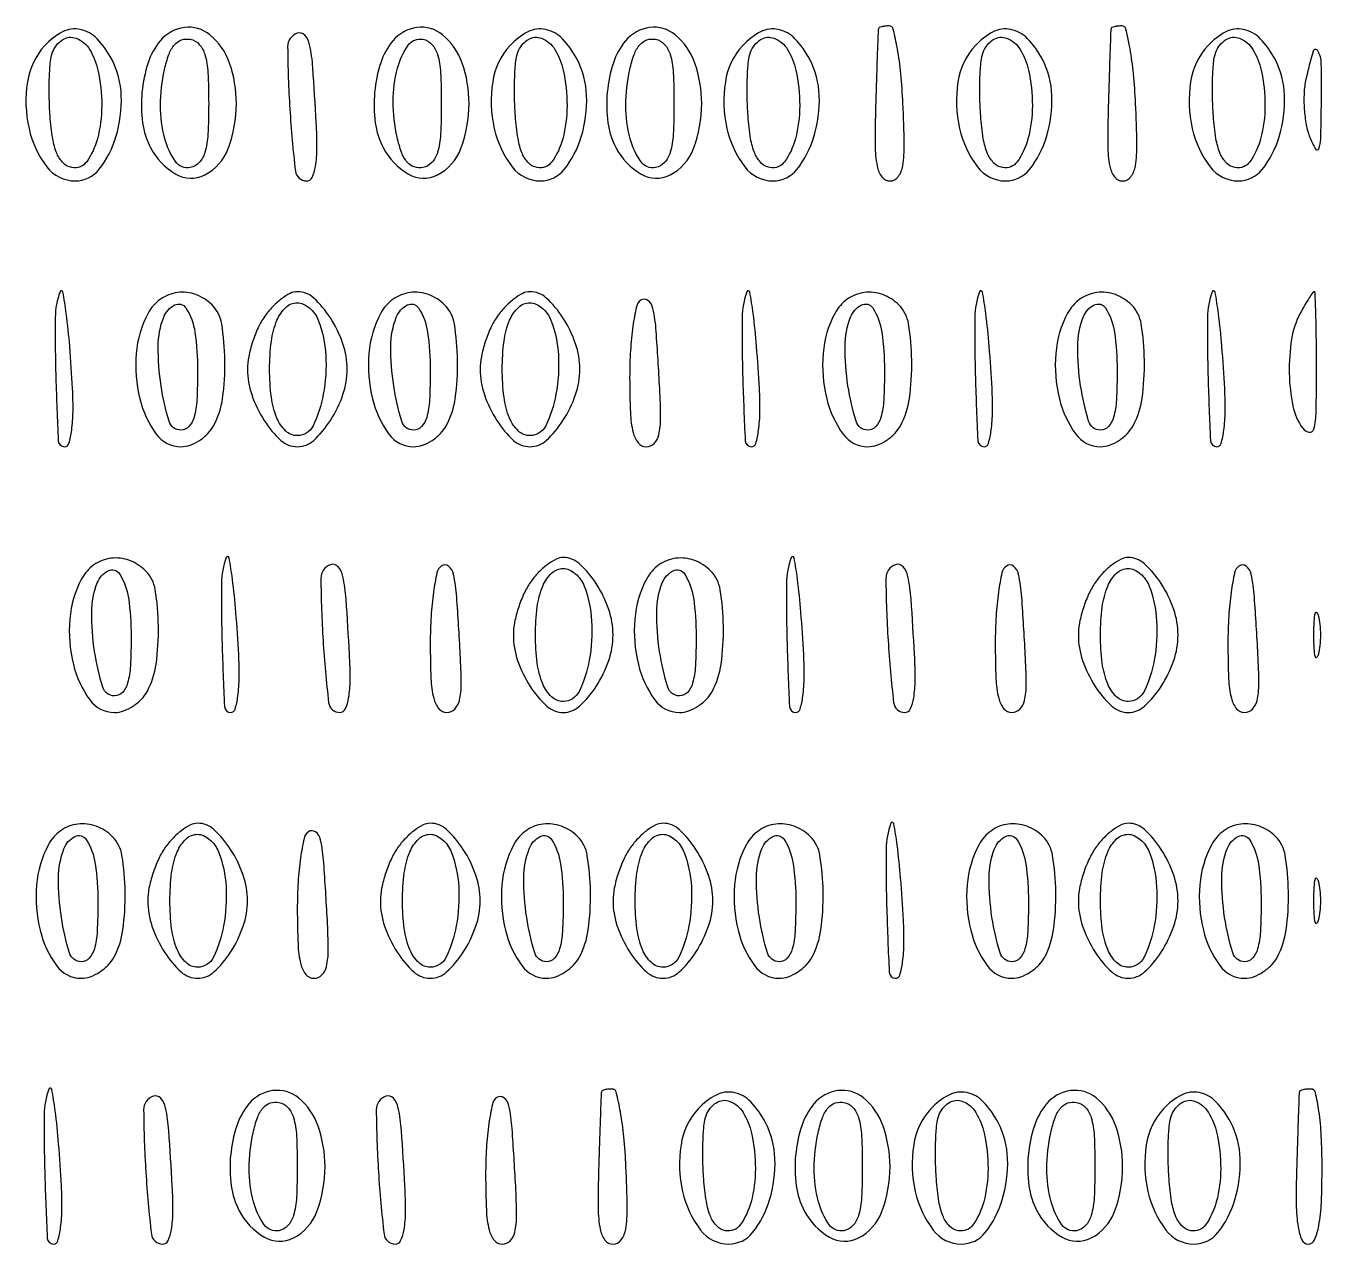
# Model space of a CAD drawing. Extents: x 3 to 461, y 1 to 447.
# Drawn here: x 344 to 461, y 241 to 351 of the extents above; entities that cross this region are included whole.
import ezdxf

# ---------------------------------------------------------------- set-up
doc = ezdxf.new("R2010")
doc.units = 0

msp = doc.modelspace()

# ---------------------------------------------------------------- linework, layer by layer
for points in [[(420.948969, 350.75, 0.041225), (420.925395, 350.552751, 0.000213), (420.854482, 348.590464, 0.000953), (420.778922, 346.355126, 0.000604), (420.698969, 343.749453, 0.008385), (420.654197, 340.223465, 0.046603), (420.837795, 338.340736, 0.113805), (421.271336, 337.361997, 0.235737), (422, 336.9972, 0.240193), (422.728644, 337.367617, 0.11645), (423.143782, 338.357314, 0.045576), (423.287215, 340.286166, 0.007631), (423.167941, 343.997747, 0.012277), (422.97449, 346.682188, 0.020043), (422.663779, 348.943088, 0.014965), (422.294937, 350.703073, 0.34652), (421.917941, 351, 0.025607), (421.562603, 350.98179, 0.037541), (421.254655, 350.926562, 0.042043), (421.026543, 350.846759, 0.241769)], [(441.948969, 350.75, 0.041225), (441.925395, 350.552751, 0.000213), (441.854482, 348.590464, 0.000953), (441.778922, 346.355126, 0.000604), (441.698969, 343.749453, 0.008385), (441.654197, 340.223465, 0.046603), (441.837795, 338.340736, 0.113805), (442.271336, 337.361997, 0.235737), (443, 336.9972, 0.240193), (443.728644, 337.367617, 0.11645), (444.143782, 338.357314, 0.045576), (444.287215, 340.286166, 0.007631), (444.167941, 343.997747, 0.012277), (443.97449, 346.682188, 0.020043), (443.663779, 348.943088, 0.014965), (443.294937, 350.703073, 0.34652), (442.917941, 351, 0.025607), (442.562603, 350.98179, 0.037541), (442.254655, 350.926562, 0.042043), (442.026543, 350.846759, 0.241769)], [(345.688493, 349.208283, 0.146573), (344.136518, 345.949737, 0.094226), (344.281883, 341.735413, 0.106996), (345.895251, 338.268519, 0.234686), (348.448984, 337, 0.229487), (350.59742, 338.040897, 0.094441), (352.130897, 340.98537, 0.08186), (352.613628, 344.722252, 0.112064), (351.750737, 347.991142, 0.070025), (350.423297, 349.846215, 0.154137), (348.912836, 350.679258, 0.170459), (347.30555, 350.453521, 0.089746)], [(350.5, 347, -0.054125), (350.846857, 343.802643, -0.06511), (350.454802, 340.806647, -0.088961), (349.488179, 338.740628, -0.293799), (348.158318, 338.202959, -0.150415), (347.3844, 338.611687, -0.097019), (346.813491, 339.459076, -0.060694), (346.421332, 340.832132, -0.021306), (346.186912, 342.873031, -0.013057), (346.106103, 344.642233, -0.014399), (346.121982, 346.356317, -0.013886), (346.218065, 347.813788, -0.068308), (346.405527, 348.614404, -0.156254), (347.323686, 349.758186, -0.244706), (348.551104, 349.886804, -0.164407), (349.752888, 348.871529, -0.081989)], [(356.128383, 349.654692, 0.094502), (355.029005, 347.662605, 0.056296), (354.480181, 345.001153, 0.055896), (354.537255, 342.255785, 0.087426), (355.249263, 340.008858, 0.141095), (357.527863, 337.619235, 0.256504), (360.150066, 337.549324, 0.186428), (362.262851, 339.926188, 0.089745), (363, 344, 0.083882), (362.383884, 347.646661, 0.137736), (360.606715, 350.197571, 0.207897), (358.303572, 350.856354, 0.188878)], [(360.5, 344, -0.012749), (360.428621, 341.201057, -0.057027), (360.159655, 339.585016, -0.114121), (359.64899, 338.663679, -0.163219), (358.841682, 338.208027, -0.294654), (357.507853, 338.745168, -0.089595), (356.543156, 340.814921, -0.065138), (356.157413, 343.827485, -0.053417), (356.512227, 347.055668, -0.033266), (356.910571, 348.426945, -0.089246), (357.420073, 349.30206, -0.134895), (358.06031, 349.737601, -0.130598), (358.841682, 349.791973, -0.163219), (359.64899, 349.336321, -0.114121), (360.159655, 348.414984, -0.057027), (360.428621, 346.798943, -0.012749)], [(368.5, 350.346807, 0.322756), (367.629225, 349.118613, 0.013709), (367.826833, 343.488755, 0.013518), (368.329002, 337.895218, 0.380316), (369.335327, 336.999378, 0.293132), (369.829433, 337.315913, 0.066457), (370.135998, 338.313894, 0.040687), (370.271923, 339.928477, 0.014401), (370.211239, 342.249378, 0.003469), (369.902462, 347.233127, 0.034877), (369.614867, 349.295715, 0.129863), (369.175309, 350.168494, 0.302673)], [(377.128383, 349.654692, 0.094502), (376.029005, 347.662605, 0.056296), (375.480181, 345.001153, 0.055896), (375.537255, 342.255785, 0.087426), (376.249263, 340.008858, 0.141095), (378.527863, 337.619235, 0.256504), (381.150066, 337.549324, 0.186428), (383.262851, 339.926188, 0.089745), (384, 344, 0.083882), (383.383884, 347.646661, 0.137736), (381.606715, 350.197571, 0.207897), (379.303572, 350.856354, 0.188878)], [(387.688493, 349.208283, 0.146573), (386.136518, 345.949737, 0.094226), (386.281883, 341.735413, 0.106996), (387.895251, 338.268519, 0.234686), (390.448984, 337, 0.229487), (392.59742, 338.040897, 0.094441), (394.130897, 340.98537, 0.08186), (394.613628, 344.722252, 0.112064), (393.750737, 347.991142, 0.070025), (392.423297, 349.846215, 0.154137), (390.912836, 350.679258, 0.170459), (389.30555, 350.453521, 0.089746)], [(392.5, 347, -0.054125), (392.846857, 343.802643, -0.06511), (392.454802, 340.806647, -0.088961), (391.488179, 338.740628, -0.293799), (390.158318, 338.202959, -0.150415), (389.3844, 338.611687, -0.097019), (388.813491, 339.459076, -0.060694), (388.421332, 340.832132, -0.021306), (388.186912, 342.873031, -0.013057), (388.106103, 344.642233, -0.014399), (388.121982, 346.356317, -0.013886), (388.218065, 347.813788, -0.068308), (388.405527, 348.614404, -0.156254), (389.323686, 349.758186, -0.244706), (390.551104, 349.886804, -0.164407), (391.752888, 348.871529, -0.081989)], [(398.128383, 349.654692, 0.094502), (397.029005, 347.662605, 0.056296), (396.480181, 345.001153, 0.055896), (396.537255, 342.255785, 0.087426), (397.249263, 340.008858, 0.141095), (399.527863, 337.619235, 0.256504), (402.150066, 337.549324, 0.186428), (404.262851, 339.926188, 0.089745), (405, 344, 0.083882), (404.383884, 347.646661, 0.137736), (402.606715, 350.197571, 0.207897), (400.303572, 350.856354, 0.188878)], [(402.5, 344, -0.012749), (402.428621, 341.201057, -0.057027), (402.159655, 339.585016, -0.114121), (401.64899, 338.663679, -0.163219), (400.841682, 338.208027, -0.294654), (399.507853, 338.745168, -0.089595), (398.543156, 340.814921, -0.065138), (398.157413, 343.827485, -0.053417), (398.512227, 347.055668, -0.033266), (398.910571, 348.426945, -0.089246), (399.420073, 349.30206, -0.134895), (400.06031, 349.737601, -0.130598), (400.841682, 349.791973, -0.163219), (401.64899, 349.336321, -0.114121), (402.159655, 348.414984, -0.057027), (402.428621, 346.798943, -0.012749)], [(408.688493, 349.208283, 0.146573), (407.136518, 345.949737, 0.094226), (407.281883, 341.735413, 0.106996), (408.895251, 338.268519, 0.234686), (411.448984, 337, 0.229487), (413.59742, 338.040897, 0.094441), (415.130897, 340.98537, 0.08186), (415.613628, 344.722252, 0.112064), (414.750737, 347.991142, 0.070025), (413.423297, 349.846215, 0.154137), (411.912836, 350.679258, 0.170459), (410.30555, 350.453521, 0.089746)], [(413.5, 347, -0.054125), (413.846857, 343.802643, -0.06511), (413.454802, 340.806647, -0.088961), (412.488179, 338.740628, -0.293799), (411.158318, 338.202959, -0.150415), (410.3844, 338.611687, -0.097019), (409.813491, 339.459076, -0.060694), (409.421332, 340.832132, -0.021306), (409.186912, 342.873031, -0.013057), (409.106103, 344.642233, -0.014399), (409.121982, 346.356317, -0.013886), (409.218065, 347.813788, -0.068308), (409.405527, 348.614404, -0.156254), (410.323686, 349.758186, -0.244706), (411.551104, 349.886804, -0.164407), (412.752888, 348.871529, -0.081989)], [(429.688493, 349.208283, 0.146573), (428.136518, 345.949737, 0.094226), (428.281883, 341.735413, 0.106996), (429.895251, 338.268519, 0.234686), (432.448984, 337, 0.229487), (434.59742, 338.040897, 0.094441), (436.130897, 340.98537, 0.08186), (436.613628, 344.722252, 0.112064), (435.750737, 347.991142, 0.070025), (434.423297, 349.846215, 0.154137), (432.912836, 350.679258, 0.170459), (431.30555, 350.453521, 0.089746)], [(434.5, 347, -0.054125), (434.846857, 343.802643, -0.06511), (434.454802, 340.806647, -0.088961), (433.488179, 338.740628, -0.293799), (432.158318, 338.202959, -0.150415), (431.3844, 338.611687, -0.097019), (430.813491, 339.459076, -0.060694), (430.421332, 340.832132, -0.021306), (430.186912, 342.873031, -0.013057), (430.106103, 344.642233, -0.014399), (430.121982, 346.356317, -0.013886), (430.218065, 347.813788, -0.068308), (430.405527, 348.614404, -0.156254), (431.323686, 349.758186, -0.244706), (432.551104, 349.886804, -0.164407), (433.752888, 348.871529, -0.081989)], [(450.688493, 349.208283, 0.146573), (449.136518, 345.949737, 0.094226), (449.281883, 341.735413, 0.106996), (450.895251, 338.268519, 0.234686), (453.448984, 337, 0.229487), (455.59742, 338.040897, 0.094441), (457.130897, 340.98537, 0.08186), (457.613628, 344.722252, 0.112064), (456.750737, 347.991142, 0.070025), (455.423297, 349.846215, 0.154137), (453.912836, 350.679258, 0.170459), (452.30555, 350.453521, 0.089746)], [(455.5, 347, -0.054125), (455.846857, 343.802643, -0.06511), (455.454802, 340.806647, -0.088961), (454.488179, 338.740628, -0.293799), (453.158318, 338.202959, -0.150415), (452.3844, 338.611687, -0.097019), (451.813491, 339.459076, -0.060694), (451.421332, 340.832132, -0.021306), (451.186912, 342.873031, -0.013057), (451.106103, 344.642233, -0.014399), (451.121982, 346.356317, -0.013886), (451.218065, 347.813788, -0.068308), (451.405527, 348.614404, -0.156254), (452.323686, 349.758186, -0.244706), (453.551104, 349.886804, -0.164407), (454.752888, 348.871529, -0.081989)], [(381.5, 344, -0.012749), (381.428621, 341.201057, -0.057027), (381.159655, 339.585016, -0.114121), (380.64899, 338.663679, -0.163219), (379.841682, 338.208027, -0.130598), (379.06031, 338.262399, -0.134895), (378.420073, 338.69794, -0.089246), (377.910571, 339.573055, -0.033266), (377.512227, 340.944332, -0.053417), (377.157413, 344.172515, -0.065138), (377.543156, 347.185079, -0.089595), (378.507853, 349.254832, -0.294654), (379.841682, 349.791973, -0.163219), (380.64899, 349.336321, -0.114121), (381.159655, 348.414984, -0.057027), (381.428621, 346.798943, -0.012749)], [(459.541605, 346.189428, 0.04254), (459.376123, 344.935141, 0.028526), (459.391882, 343.48788, 0.028757), (459.569739, 342.077288, 0.04932), (459.898764, 340.939428, 0.036752), (460.415916, 339.878382, 0.634242), (460.706916, 339.903654, 0.08158), (460.876967, 340.783428, 0.004015), (460.936614, 343.75, 0.006598), (460.932279, 347.609285, 0.126963), (460.618545, 348.756735, 0.66095), (460.187164, 348.706144, 0.017447)], [(347.085151, 327, 0.087437), (346.651789, 324.669279, 0.009757), (346.706602, 319.246725, 0.004642), (346.928602, 313.543378, 0.400147), (347.5, 312.998831, 0.336411), (347.886905, 313.292325, 0.034554), (348.13417, 314.489231, 0.030884), (348.256808, 316.168701, 0.016523), (348.211239, 318.249378, 0.005952), (347.955966, 322.062615, 0.012309), (347.647873, 325.032599, 0.015502), (347.335815, 326.978859, 0.757581)], [(355.035184, 325.065741, 0.102467), (353.961603, 321.430656, 0.081153), (354.285668, 317.336995, 0.096792), (355.767299, 314.139596, 0.240451), (358, 313, 0.087112), (358.814841, 313.14305, 0.057687), (359.666888, 313.568188, 0.056109), (360.425485, 314.194495, 0.069395), (360.964816, 314.934259, 0.089), (361.755213, 317.369292, 0.037893), (361.963495, 320.803088, 0.036114), (361.675941, 324.08613, 0.157748), (360.8, 325.8, 0.10819), (359.338635, 326.736392, 0.120833), (357.679399, 326.926055, 0.123406), (356.146845, 326.32765, 0.115908)], [(365.556704, 324.777494, 0.044665), (364.960362, 323.740155, 0.029378), (364.457282, 322.457321, 0.029541), (364.112573, 321.139961, 0.049256), (364, 320, 0.08296), (364.384051, 317.701247, 0.060137), (365.517914, 315.361199, 0.064438), (367.022747, 313.574726, 0.187674), (368.5, 313, 0.187674), (369.977253, 313.574726, 0.064438), (371.482086, 315.361199, 0.060137), (372.615949, 317.701247, 0.08296), (373, 320, 0.08296), (372.615949, 322.298753, 0.060137), (371.482086, 324.638801, 0.064438), (369.977253, 326.425274, 0.187674), (368.5, 327, 0.118749), (367.858798, 326.845537, 0.043522), (367.063438, 326.347139, 0.040112), (366.254788, 325.627905, 0.038184)], [(376.035184, 325.065741, 0.102467), (374.961603, 321.430656, 0.081153), (375.285668, 317.336995, 0.096792), (376.767299, 314.139596, 0.240451), (379, 313, 0.087112), (379.814841, 313.14305, 0.057687), (380.666888, 313.568188, 0.056109), (381.425485, 314.194495, 0.069395), (381.964816, 314.934259, 0.089), (382.755213, 317.369292, 0.037893), (382.963495, 320.803088, 0.036114), (382.675941, 324.08613, 0.157748), (381.8, 325.8, 0.10819), (380.338635, 326.736392, 0.120833), (378.679399, 326.926055, 0.123406), (377.146845, 326.32765, 0.115908)], [(386.556704, 324.777494, 0.044665), (385.960362, 323.740155, 0.029378), (385.457282, 322.457321, 0.029541), (385.112573, 321.139961, 0.049256), (385, 320, 0.08296), (385.384051, 317.701247, 0.060137), (386.517914, 315.361199, 0.064438), (388.022747, 313.574726, 0.187674), (389.5, 313, 0.187674), (390.977253, 313.574726, 0.064438), (392.482086, 315.361199, 0.060137), (393.615949, 317.701247, 0.08296), (394, 320, 0.08296), (393.615949, 322.298753, 0.060137), (392.482086, 324.638801, 0.064438), (390.977253, 326.425274, 0.187674), (389.5, 327, 0.118749), (388.858798, 326.845537, 0.043522), (388.063438, 326.347139, 0.040112), (387.254788, 325.627905, 0.038184)], [(409.085151, 327, 0.087437), (408.651789, 324.669279, 0.009757), (408.706602, 319.246725, 0.004642), (408.928602, 313.543378, 0.400147), (409.5, 312.998831, 0.336411), (409.886905, 313.292325, 0.034554), (410.13417, 314.489231, 0.030884), (410.256808, 316.168701, 0.016523), (410.211239, 318.249378, 0.005952), (409.955966, 322.062615, 0.012309), (409.647873, 325.032599, 0.015502), (409.335815, 326.978859, 0.757581)], [(417.035184, 325.065741, 0.102467), (415.961603, 321.430656, 0.081153), (416.285668, 317.336995, 0.096792), (417.767299, 314.139596, 0.240451), (420, 313, 0.087112), (420.814841, 313.14305, 0.057687), (421.666888, 313.568188, 0.056109), (422.425485, 314.194495, 0.069395), (422.964816, 314.934259, 0.089), (423.755213, 317.369292, 0.037893), (423.963495, 320.803088, 0.036114), (423.675941, 324.08613, 0.157748), (422.8, 325.8, 0.10819), (421.338635, 326.736392, 0.120833), (419.679399, 326.926055, 0.123406), (418.146845, 326.32765, 0.115908)], [(430.085151, 327, 0.087437), (429.651789, 324.669279, 0.009757), (429.706602, 319.246725, 0.004642), (429.928602, 313.543378, 0.400147), (430.5, 312.998831, 0.336411), (430.886905, 313.292325, 0.034554), (431.13417, 314.489231, 0.030884), (431.256808, 316.168701, 0.016523), (431.211239, 318.249378, 0.005952), (430.955966, 322.062615, 0.012309), (430.647873, 325.032599, 0.015502), (430.335815, 326.978859, 0.757581)], [(438.035184, 325.065741, 0.102467), (436.961603, 321.430656, 0.081153), (437.285668, 317.336995, 0.096792), (438.767299, 314.139596, 0.240451), (441, 313, 0.087112), (441.814841, 313.14305, 0.057687), (442.666888, 313.568188, 0.056109), (443.425485, 314.194495, 0.069395), (443.964816, 314.934259, 0.089), (444.755213, 317.369292, 0.037893), (444.963495, 320.803088, 0.036114), (444.675941, 324.08613, 0.157748), (443.8, 325.8, 0.10819), (442.338635, 326.736392, 0.120833), (440.679399, 326.926055, 0.123406), (439.146845, 326.32765, 0.115908)], [(451.085151, 327, 0.087437), (450.651789, 324.669279, 0.009757), (450.706602, 319.246725, 0.004642), (450.928602, 313.543378, 0.400147), (451.5, 312.998831, 0.336411), (451.886905, 313.292325, 0.034554), (452.13417, 314.489231, 0.030884), (452.256808, 316.168701, 0.016523), (452.211239, 318.249378, 0.005952), (451.955966, 322.062615, 0.012309), (451.647873, 325.032599, 0.015502), (451.335815, 326.978859, 0.757581)], [(459.035184, 325.065741, 0.084075), (458.249894, 322.724633, 0.044166), (458.041895, 319.652829, 0.044309), (458.368319, 316.676211, 0.108823), (459.25, 314.672782, 0.198573), (459.844184, 314.310625, 0.392151), (460.266367, 314.594592, 0.052887), (460.461817, 316.142932, 0.004973), (460.5, 319.981653, 0.002868), (460.484562, 322.672821, 0.004781), (460.436898, 324.938361, 0.000919), (460.372748, 326.915386, 0.40421), (460.285184, 327, 0.24734), (460.165706, 326.937046, 0.006793), (459.829385, 326.431812, 0.012511), (459.447471, 325.807085, 0.008073)], [(359.5, 319.916667, -0.012409), (359.432981, 317.216686, -0.055186), (359.180769, 315.652778, -0.119089), (358.714204, 314.813188, -0.209622), (358, 314.5, -0.330718), (356.93144, 315.293583, -0.035307), (356.205859, 318.498684, -0.039267), (355.943035, 322.065474, -0.090614), (356.437438, 324.697562, -0.183417), (357.423445, 325.801104, -0.387822), (358.444309, 325.528284, -0.10731), (359.255965, 323.344995, -0.035546)], [(370.393011, 324.418213, -0.077848), (371.067957, 321.267426, -0.058914), (370.848321, 317.732228, -0.066921), (369.930747, 314.900765, -0.288574), (368.5, 314, -0.193661), (367.457969, 314.419329, -0.103071), (366.660311, 315.584745, -0.067458), (366.15885, 317.469182, -0.031352), (366, 320, -0.031352), (366.15885, 322.530818, -0.067458), (366.660311, 324.415255, -0.103071), (367.457969, 325.580671, -0.193661), (368.5, 326, -0.108103), (369.036953, 325.882535, -0.066431), (369.586556, 325.53535, -0.061865), (370.064978, 325.022986, -0.065386)], [(380.5, 319.916667, -0.012409), (380.432981, 317.216686, -0.055186), (380.180769, 315.652778, -0.119089), (379.714204, 314.813188, -0.209622), (379, 314.5, -0.330718), (377.93144, 315.293583, -0.035307), (377.205859, 318.498684, -0.039267), (376.943035, 322.065474, -0.090614), (377.437438, 324.697562, -0.183417), (378.423445, 325.801104, -0.387822), (379.444309, 325.528284, -0.10731), (380.255965, 323.344995, -0.035546)], [(391.393011, 324.418213, -0.077848), (392.067957, 321.267426, -0.058914), (391.848321, 317.732228, -0.066921), (390.930747, 314.900765, -0.288574), (389.5, 314, -0.193661), (388.457969, 314.419329, -0.103071), (387.660311, 315.584745, -0.067458), (387.15885, 317.469182, -0.031352), (387, 320, -0.031352), (387.15885, 322.530818, -0.067458), (387.660311, 324.415255, -0.103071), (388.457969, 325.580671, -0.193661), (389.5, 326, -0.108103), (390.036953, 325.882535, -0.066431), (390.586556, 325.53535, -0.061865), (391.064978, 325.022986, -0.065386)], [(399.5, 326.224355, 0.184699), (399.107947, 325.624161, 0.017745), (398.79375, 323.876306, 0.020716), (398.572865, 321.69568, 0.014882), (398.5, 319.248177, 0.009975), (398.56348, 316.066693, 0.048945), (398.809934, 314.288372, 0.111046), (399.273479, 313.344973, 0.227219), (400, 312.997555, 0.202174), (400.708203, 313.296787, 0.137198), (401.133048, 314.07564, 0.058818), (401.296213, 315.56433, 0.011652), (401.211239, 318.249378, 0.003302), (400.892537, 323.421329, 0.035821), (400.601458, 325.49047, 0.175802), (400.149353, 326.212521, 0.334226)], [(421.5, 319.916667, -0.012409), (421.432981, 317.216686, -0.055186), (421.180769, 315.652778, -0.119089), (420.714204, 314.813188, -0.209622), (420, 314.5, -0.330718), (418.93144, 315.293583, -0.035307), (418.205859, 318.498684, -0.039267), (417.943035, 322.065474, -0.090614), (418.437438, 324.697562, -0.183417), (419.423445, 325.801104, -0.387822), (420.444309, 325.528284, -0.10731), (421.255965, 323.344995, -0.035546)], [(442.5, 319.916667, -0.012409), (442.432981, 317.216686, -0.055186), (442.180769, 315.652778, -0.119089), (441.714204, 314.813188, -0.209622), (441, 314.5, -0.330718), (439.93144, 315.293583, -0.035307), (439.205859, 318.498684, -0.039267), (438.943035, 322.065474, -0.090614), (439.437438, 324.697562, -0.183417), (440.423445, 325.801104, -0.387822), (441.444309, 325.528284, -0.10731), (442.255965, 323.344995, -0.035546)], [(362.085151, 303, 0.087437), (361.651789, 300.669279, 0.009757), (361.706602, 295.246725, 0.004642), (361.928602, 289.543378, 0.400147), (362.5, 288.998831, 0.336411), (362.886905, 289.292325, 0.034554), (363.13417, 290.489231, 0.030884), (363.256808, 292.168701, 0.016523), (363.211239, 294.249378, 0.005952), (362.955966, 298.062615, 0.012309), (362.647873, 301.032599, 0.015502), (362.335815, 302.978859, 0.757581)], [(413.085151, 303, 0.087437), (412.651789, 300.669279, 0.009757), (412.706602, 295.246725, 0.004642), (412.928602, 289.543378, 0.400147), (413.5, 288.998831, 0.336411), (413.886905, 289.292325, 0.034554), (414.13417, 290.489231, 0.030884), (414.256808, 292.168701, 0.016523), (414.211239, 294.249378, 0.005952), (413.955966, 298.062615, 0.012309), (413.647873, 301.032599, 0.015502), (413.335815, 302.978859, 0.757581)], [(349.035184, 301.065741, 0.102467), (347.961603, 297.430656, 0.081153), (348.285668, 293.336995, 0.096792), (349.767299, 290.139596, 0.240451), (352, 289, 0.087112), (352.814841, 289.14305, 0.057687), (353.666888, 289.568188, 0.056109), (354.425485, 290.194495, 0.069395), (354.964816, 290.934259, 0.089), (355.755213, 293.369292, 0.037893), (355.963495, 296.803088, 0.036114), (355.675941, 300.08613, 0.157748), (354.8, 301.8, 0.10819), (353.338635, 302.736392, 0.120833), (351.679399, 302.926055, 0.123406), (350.146845, 302.32765, 0.115908)], [(353.5, 295.916667, -0.012409), (353.432981, 293.216686, -0.055186), (353.180769, 291.652778, -0.119089), (352.714204, 290.813188, -0.209622), (352, 290.5, -0.330718), (350.93144, 291.293583, -0.035307), (350.205859, 294.498684, -0.039267), (349.943035, 298.065474, -0.090614), (350.437438, 300.697562, -0.183417), (351.423445, 301.801104, -0.387822), (352.444309, 301.528284, -0.10731), (353.255965, 299.344995, -0.035546)], [(371.5, 302.346807, 0.322756), (370.629225, 301.118613, 0.013709), (370.826833, 295.488755, 0.013518), (371.329002, 289.895218, 0.380316), (372.335327, 288.999378, 0.293132), (372.829433, 289.315913, 0.066457), (373.135998, 290.313894, 0.040687), (373.271923, 291.928477, 0.014401), (373.211239, 294.249378, 0.003469), (372.902462, 299.233127, 0.034877), (372.614867, 301.295715, 0.129863), (372.175309, 302.168494, 0.302673)], [(381.5, 302.224355, 0.184699), (381.107947, 301.624161, 0.017745), (380.79375, 299.876306, 0.020716), (380.572865, 297.69568, 0.014882), (380.5, 295.248177, 0.009975), (380.56348, 292.066693, 0.048945), (380.809934, 290.288372, 0.111046), (381.273479, 289.344973, 0.227219), (382, 288.997555, 0.202174), (382.708203, 289.296787, 0.137198), (383.133048, 290.07564, 0.058818), (383.296213, 291.56433, 0.011652), (383.211239, 294.249378, 0.003302), (382.892537, 299.421329, 0.035821), (382.601458, 301.49047, 0.175802), (382.149353, 302.212521, 0.334226)], [(389.556704, 300.777494, 0.044665), (388.960362, 299.740155, 0.029378), (388.457282, 298.457321, 0.029541), (388.112573, 297.139961, 0.049256), (388, 296, 0.08296), (388.384051, 293.701247, 0.060137), (389.517914, 291.361199, 0.064438), (391.022747, 289.574726, 0.187674), (392.5, 289, 0.187674), (393.977253, 289.574726, 0.064438), (395.482086, 291.361199, 0.060137), (396.615949, 293.701247, 0.08296), (397, 296, 0.08296), (396.615949, 298.298753, 0.060137), (395.482086, 300.638801, 0.064438), (393.977253, 302.425274, 0.187674), (392.5, 303, 0.118749), (391.858798, 302.845537, 0.043522), (391.063438, 302.347139, 0.040112), (390.254788, 301.627905, 0.038184)], [(394.393011, 300.418213, -0.077848), (395.067957, 297.267426, -0.058914), (394.848321, 293.732228, -0.066921), (393.930747, 290.900765, -0.288574), (392.5, 290, -0.193661), (391.457969, 290.419329, -0.103071), (390.660311, 291.584745, -0.067458), (390.15885, 293.469182, -0.031352), (390, 296, -0.031352), (390.15885, 298.530818, -0.067458), (390.660311, 300.415255, -0.103071), (391.457969, 301.580671, -0.193661), (392.5, 302, -0.108103), (393.036953, 301.882535, -0.066431), (393.586556, 301.53535, -0.061865), (394.064978, 301.022986, -0.065386)], [(400.035184, 301.065741, 0.102467), (398.961603, 297.430656, 0.081153), (399.285668, 293.336995, 0.096792), (400.767299, 290.139596, 0.240451), (403, 289, 0.087112), (403.814841, 289.14305, 0.057687), (404.666888, 289.568188, 0.056109), (405.425485, 290.194495, 0.069395), (405.964816, 290.934259, 0.089), (406.755213, 293.369292, 0.037893), (406.963495, 296.803088, 0.036114), (406.675941, 300.08613, 0.157748), (405.8, 301.8, 0.10819), (404.338635, 302.736392, 0.120833), (402.679399, 302.926055, 0.123406), (401.146845, 302.32765, 0.115908)], [(404.5, 295.916667, -0.012409), (404.432981, 293.216686, -0.055186), (404.180769, 291.652778, -0.119089), (403.714204, 290.813188, -0.209622), (403, 290.5, -0.330718), (401.93144, 291.293583, -0.035307), (401.205859, 294.498684, -0.039267), (400.943035, 298.065474, -0.090614), (401.437438, 300.697562, -0.183417), (402.423445, 301.801104, -0.387822), (403.444309, 301.528284, -0.10731), (404.255965, 299.344995, -0.035546)], [(422.5, 302.346807, 0.322756), (421.629225, 301.118613, 0.013709), (421.826833, 295.488755, 0.013518), (422.329002, 289.895218, 0.380316), (423.335327, 288.999378, 0.293132), (423.829433, 289.315913, 0.066457), (424.135998, 290.313894, 0.040687), (424.271923, 291.928477, 0.014401), (424.211239, 294.249378, 0.003469), (423.902462, 299.233127, 0.034877), (423.614867, 301.295715, 0.129863), (423.175309, 302.168494, 0.302673)], [(432.5, 302.224355, 0.184699), (432.107947, 301.624161, 0.017745), (431.79375, 299.876306, 0.020716), (431.572865, 297.69568, 0.014882), (431.5, 295.248177, 0.009975), (431.56348, 292.066693, 0.048945), (431.809934, 290.288372, 0.111046), (432.273479, 289.344973, 0.227219), (433, 288.997555, 0.202174), (433.708203, 289.296787, 0.137198), (434.133048, 290.07564, 0.058818), (434.296213, 291.56433, 0.011652), (434.211239, 294.249378, 0.003302), (433.892537, 299.421329, 0.035821), (433.601458, 301.49047, 0.175802), (433.149353, 302.212521, 0.334226)], [(440.556704, 300.777494, 0.044665), (439.960362, 299.740155, 0.029378), (439.457282, 298.457321, 0.029541), (439.112573, 297.139961, 0.049256), (439, 296, 0.08296), (439.384051, 293.701247, 0.060137), (440.517914, 291.361199, 0.064438), (442.022747, 289.574726, 0.187674), (443.5, 289, 0.187674), (444.977253, 289.574726, 0.064438), (446.482086, 291.361199, 0.060137), (447.615949, 293.701247, 0.08296), (448, 296, 0.08296), (447.615949, 298.298753, 0.060137), (446.482086, 300.638801, 0.064438), (444.977253, 302.425274, 0.187674), (443.5, 303, 0.118749), (442.858798, 302.845537, 0.043522), (442.063438, 302.347139, 0.040112), (441.254788, 301.627905, 0.038184)], [(445.393011, 300.418213, -0.077848), (446.067957, 297.267426, -0.058914), (445.848321, 293.732228, -0.066921), (444.930747, 290.900765, -0.288574), (443.5, 290, -0.193661), (442.457969, 290.419329, -0.103071), (441.660311, 291.584745, -0.067458), (441.15885, 293.469182, -0.031352), (441, 296, -0.031352), (441.15885, 298.530818, -0.067458), (441.660311, 300.415255, -0.103071), (442.457969, 301.580671, -0.193661), (443.5, 302, -0.108103), (444.036953, 301.882535, -0.066431), (444.586556, 301.53535, -0.061865), (445.064978, 301.022986, -0.065386)], [(453.5, 302.224355, 0.184699), (453.107947, 301.624161, 0.017745), (452.79375, 299.876306, 0.020716), (452.572865, 297.69568, 0.014882), (452.5, 295.248177, 0.009975), (452.56348, 292.066693, 0.048945), (452.809934, 290.288372, 0.111046), (453.273479, 289.344973, 0.227219), (454, 288.997555, 0.202174), (454.708203, 289.296787, 0.137198), (455.133048, 290.07564, 0.058818), (455.296213, 291.56433, 0.011652), (455.211239, 294.249378, 0.003302), (454.892537, 299.421329, 0.035821), (454.601458, 301.49047, 0.175802), (454.149353, 302.212521, 0.334226)], [(460.232003, 296, 0.011065), (460.259713, 294.748017, 0.052887), (460.366341, 294.042188, 0.542911), (460.521012, 293.99086, 0.161593), (460.689326, 294.25, 0.039571), (460.831531, 295.047266, 0.024357), (460.877971, 296, 0.024357), (460.831531, 296.952734, 0.039571), (460.689326, 297.75, 0.161593), (460.521012, 298.00914, 0.542911), (460.366341, 297.957812, 0.052887), (460.259713, 297.251983, 0.011065)], [(346.035184, 277.065741, 0.102467), (344.961603, 273.430656, 0.081153), (345.285668, 269.336995, 0.096792), (346.767299, 266.139596, 0.240451), (349, 265, 0.087112), (349.814841, 265.14305, 0.057687), (350.666888, 265.568188, 0.056109), (351.425485, 266.194495, 0.069395), (351.964816, 266.934259, 0.089), (352.755213, 269.369292, 0.037893), (352.963495, 272.803088, 0.036114), (352.675941, 276.08613, 0.157748), (351.8, 277.8, 0.10819), (350.338635, 278.736392, 0.120833), (348.679399, 278.926055, 0.123406), (347.146845, 278.32765, 0.115908)], [(356.556704, 276.777494, 0.044665), (355.960362, 275.740155, 0.029378), (355.457282, 274.457321, 0.029541), (355.112573, 273.139961, 0.049256), (355, 272, 0.08296), (355.384051, 269.701247, 0.060137), (356.517914, 267.361199, 0.064438), (358.022747, 265.574726, 0.187674), (359.5, 265, 0.187674), (360.977253, 265.574726, 0.064438), (362.482086, 267.361199, 0.060137), (363.615949, 269.701247, 0.08296), (364, 272, 0.08296), (363.615949, 274.298753, 0.060137), (362.482086, 276.638801, 0.064438), (360.977253, 278.425274, 0.187674), (359.5, 279, 0.118749), (358.858798, 278.845537, 0.043522), (358.063438, 278.347139, 0.040112), (357.254788, 277.627905, 0.038184)], [(377.556704, 276.777494, 0.044665), (376.960362, 275.740155, 0.029378), (376.457282, 274.457321, 0.029541), (376.112573, 273.139961, 0.049256), (376, 272, 0.08296), (376.384051, 269.701247, 0.060137), (377.517914, 267.361199, 0.064438), (379.022747, 265.574726, 0.187674), (380.5, 265, 0.187674), (381.977253, 265.574726, 0.064438), (383.482086, 267.361199, 0.060137), (384.615949, 269.701247, 0.08296), (385, 272, 0.08296), (384.615949, 274.298753, 0.060137), (383.482086, 276.638801, 0.064438), (381.977253, 278.425274, 0.187674), (380.5, 279, 0.118749), (379.858798, 278.845537, 0.043522), (379.063438, 278.347139, 0.040112), (378.254788, 277.627905, 0.038184)], [(388.035184, 277.065741, 0.102467), (386.961603, 273.430656, 0.081153), (387.285668, 269.336995, 0.096792), (388.767299, 266.139596, 0.240451), (391, 265, 0.087112), (391.814841, 265.14305, 0.057687), (392.666888, 265.568188, 0.056109), (393.425485, 266.194495, 0.069395), (393.964816, 266.934259, 0.089), (394.755213, 269.369292, 0.037893), (394.963495, 272.803088, 0.036114), (394.675941, 276.08613, 0.157748), (393.8, 277.8, 0.10819), (392.338635, 278.736392, 0.120833), (390.679399, 278.926055, 0.123406), (389.146845, 278.32765, 0.115908)], [(398.556704, 276.777494, 0.044665), (397.960362, 275.740155, 0.029378), (397.457282, 274.457321, 0.029541), (397.112573, 273.139961, 0.049256), (397, 272, 0.08296), (397.384051, 269.701247, 0.060137), (398.517914, 267.361199, 0.064438), (400.022747, 265.574726, 0.187674), (401.5, 265, 0.187674), (402.977253, 265.574726, 0.064438), (404.482086, 267.361199, 0.060137), (405.615949, 269.701247, 0.08296), (406, 272, 0.08296), (405.615949, 274.298753, 0.060137), (404.482086, 276.638801, 0.064438), (402.977253, 278.425274, 0.187674), (401.5, 279, 0.118749), (400.858798, 278.845537, 0.043522), (400.063438, 278.347139, 0.040112), (399.254788, 277.627905, 0.038184)], [(409.035184, 277.065741, 0.102467), (407.961603, 273.430656, 0.081153), (408.285668, 269.336995, 0.096792), (409.767299, 266.139596, 0.240451), (412, 265, 0.087112), (412.814841, 265.14305, 0.057687), (413.666888, 265.568188, 0.056109), (414.425485, 266.194495, 0.069395), (414.964816, 266.934259, 0.089), (415.755213, 269.369292, 0.037893), (415.963495, 272.803088, 0.036114), (415.675941, 276.08613, 0.157748), (414.8, 277.8, 0.10819), (413.338635, 278.736392, 0.120833), (411.679399, 278.926055, 0.123406), (410.146845, 278.32765, 0.115908)], [(422.085151, 279, 0.087437), (421.651789, 276.669279, 0.009757), (421.706602, 271.246725, 0.004642), (421.928602, 265.543378, 0.400147), (422.5, 264.998831, 0.336411), (422.886905, 265.292325, 0.034554), (423.13417, 266.489231, 0.030884), (423.256808, 268.168701, 0.016523), (423.211239, 270.249378, 0.005952), (422.955966, 274.062615, 0.012309), (422.647873, 277.032599, 0.015502), (422.335815, 278.978859, 0.757581)], [(430.035184, 277.065741, 0.102467), (428.961603, 273.430656, 0.081153), (429.285668, 269.336995, 0.096792), (430.767299, 266.139596, 0.240451), (433, 265, 0.087112), (433.814841, 265.14305, 0.057687), (434.666888, 265.568188, 0.056109), (435.425485, 266.194495, 0.069395), (435.964816, 266.934259, 0.089), (436.755213, 269.369292, 0.037893), (436.963495, 272.803088, 0.036114), (436.675941, 276.08613, 0.157748), (435.8, 277.8, 0.10819), (434.338635, 278.736392, 0.120833), (432.679399, 278.926055, 0.123406), (431.146845, 278.32765, 0.115908)], [(440.556704, 276.777494, 0.044665), (439.960362, 275.740155, 0.029378), (439.457282, 274.457321, 0.029541), (439.112573, 273.139961, 0.049256), (439, 272, 0.08296), (439.384051, 269.701247, 0.060137), (440.517914, 267.361199, 0.064438), (442.022747, 265.574726, 0.187674), (443.5, 265, 0.187674), (444.977253, 265.574726, 0.064438), (446.482086, 267.361199, 0.060137), (447.615949, 269.701247, 0.08296), (448, 272, 0.08296), (447.615949, 274.298753, 0.060137), (446.482086, 276.638801, 0.064438), (444.977253, 278.425274, 0.187674), (443.5, 279, 0.118749), (442.858798, 278.845537, 0.043522), (442.063438, 278.347139, 0.040112), (441.254788, 277.627905, 0.038184)], [(451.035184, 277.065741, 0.102467), (449.961603, 273.430656, 0.081153), (450.285668, 269.336995, 0.096792), (451.767299, 266.139596, 0.240451), (454, 265, 0.087112), (454.814841, 265.14305, 0.057687), (455.666888, 265.568188, 0.056109), (456.425485, 266.194495, 0.069395), (456.964816, 266.934259, 0.089), (457.755213, 269.369292, 0.037893), (457.963495, 272.803088, 0.036114), (457.675941, 276.08613, 0.157748), (456.8, 277.8, 0.10819), (455.338635, 278.736392, 0.120833), (453.679399, 278.926055, 0.123406), (452.146845, 278.32765, 0.115908)], [(350.5, 271.916667, -0.012409), (350.432981, 269.216686, -0.055186), (350.180769, 267.652778, -0.119089), (349.714204, 266.813188, -0.209622), (349, 266.5, -0.330718), (347.93144, 267.293583, -0.035307), (347.205859, 270.498684, -0.039267), (346.943035, 274.065474, -0.090614), (347.437438, 276.697562, -0.183417), (348.423445, 277.801104, -0.387822), (349.444309, 277.528284, -0.10731), (350.255965, 275.344995, -0.035546)], [(361.393011, 276.418213, -0.077848), (362.067957, 273.267426, -0.058914), (361.848321, 269.732228, -0.066921), (360.930747, 266.900765, -0.288574), (359.5, 266, -0.193661), (358.457969, 266.419329, -0.103071), (357.660311, 267.584745, -0.067458), (357.15885, 269.469182, -0.031352), (357, 272, -0.031352), (357.15885, 274.530818, -0.067458), (357.660311, 276.415255, -0.103071), (358.457969, 277.580671, -0.193661), (359.5, 278, -0.108103), (360.036953, 277.882535, -0.066431), (360.586556, 277.53535, -0.061865), (361.064978, 277.022986, -0.065386)], [(369.5, 278.224355, 0.184699), (369.107947, 277.624161, 0.017745), (368.79375, 275.876306, 0.020716), (368.572865, 273.69568, 0.014882), (368.5, 271.248177, 0.009975), (368.56348, 268.066693, 0.048945), (368.809934, 266.288372, 0.111046), (369.273479, 265.344973, 0.227219), (370, 264.997555, 0.202174), (370.708203, 265.296787, 0.137198), (371.133048, 266.07564, 0.058818), (371.296213, 267.56433, 0.011652), (371.211239, 270.249378, 0.003302), (370.892537, 275.421329, 0.035821), (370.601458, 277.49047, 0.175802), (370.149353, 278.212521, 0.334226)], [(382.393011, 276.418213, -0.077848), (383.067957, 273.267426, -0.058914), (382.848321, 269.732228, -0.066921), (381.930747, 266.900765, -0.288574), (380.5, 266, -0.193661), (379.457969, 266.419329, -0.103071), (378.660311, 267.584745, -0.067458), (378.15885, 269.469182, -0.031352), (378, 272, -0.031352), (378.15885, 274.530818, -0.067458), (378.660311, 276.415255, -0.103071), (379.457969, 277.580671, -0.193661), (380.5, 278, -0.108103), (381.036953, 277.882535, -0.066431), (381.586556, 277.53535, -0.061865), (382.064978, 277.022986, -0.065386)], [(392.5, 271.916667, -0.012409), (392.432981, 269.216686, -0.055186), (392.180769, 267.652778, -0.119089), (391.714204, 266.813188, -0.209622), (391, 266.5, -0.330718), (389.93144, 267.293583, -0.035307), (389.205859, 270.498684, -0.039267), (388.943035, 274.065474, -0.090614), (389.437438, 276.697562, -0.183417), (390.423445, 277.801104, -0.387822), (391.444309, 277.528284, -0.10731), (392.255965, 275.344995, -0.035546)], [(403.393011, 276.418213, -0.077848), (404.067957, 273.267426, -0.058914), (403.848321, 269.732228, -0.066921), (402.930747, 266.900765, -0.288574), (401.5, 266, -0.193661), (400.457969, 266.419329, -0.103071), (399.660311, 267.584745, -0.067458), (399.15885, 269.469182, -0.031352), (399, 272, -0.031352), (399.15885, 274.530818, -0.067458), (399.660311, 276.415255, -0.103071), (400.457969, 277.580671, -0.193661), (401.5, 278, -0.108103), (402.036953, 277.882535, -0.066431), (402.586556, 277.53535, -0.061865), (403.064978, 277.022986, -0.065386)], [(413.5, 271.916667, -0.012409), (413.432981, 269.216686, -0.055186), (413.180769, 267.652778, -0.119089), (412.714204, 266.813188, -0.209622), (412, 266.5, -0.330718), (410.93144, 267.293583, -0.035307), (410.205859, 270.498684, -0.039267), (409.943035, 274.065474, -0.090614), (410.437438, 276.697562, -0.183417), (411.423445, 277.801104, -0.387822), (412.444309, 277.528284, -0.10731), (413.255965, 275.344995, -0.035546)], [(434.5, 271.916667, -0.012409), (434.432981, 269.216686, -0.055186), (434.180769, 267.652778, -0.119089), (433.714204, 266.813188, -0.209622), (433, 266.5, -0.330718), (431.93144, 267.293583, -0.035307), (431.205859, 270.498684, -0.039267), (430.943035, 274.065474, -0.090614), (431.437438, 276.697562, -0.183417), (432.423445, 277.801104, -0.387822), (433.444309, 277.528284, -0.10731), (434.255965, 275.344995, -0.035546)], [(445.393011, 276.418213, -0.077848), (446.067957, 273.267426, -0.058914), (445.848321, 269.732228, -0.066921), (444.930747, 266.900765, -0.288574), (443.5, 266, -0.193661), (442.457969, 266.419329, -0.103071), (441.660311, 267.584745, -0.067458), (441.15885, 269.469182, -0.031352), (441, 272, -0.031352), (441.15885, 274.530818, -0.067458), (441.660311, 276.415255, -0.103071), (442.457969, 277.580671, -0.193661), (443.5, 278, -0.108103), (444.036953, 277.882535, -0.066431), (444.586556, 277.53535, -0.061865), (445.064978, 277.022986, -0.065386)], [(455.5, 271.916667, -0.012409), (455.432981, 269.216686, -0.055186), (455.180769, 267.652778, -0.119089), (454.714204, 266.813188, -0.209622), (454, 266.5, -0.330718), (452.93144, 267.293583, -0.035307), (452.205859, 270.498684, -0.039267), (451.943035, 274.065474, -0.090614), (452.437438, 276.697562, -0.183417), (453.423445, 277.801104, -0.387822), (454.444309, 277.528284, -0.10731), (455.255965, 275.344995, -0.035546)], [(460.232003, 272, 0.011065), (460.259713, 270.748017, 0.052887), (460.366341, 270.042188, 0.542911), (460.521012, 269.99086, 0.161593), (460.689326, 270.25, 0.039571), (460.831531, 271.047266, 0.024357), (460.877971, 272, 0.024357), (460.831531, 272.952734, 0.039571), (460.689326, 273.75, 0.161593), (460.521012, 274.00914, 0.542911), (460.366341, 273.957812, 0.052887), (460.259713, 273.251983, 0.011065)], [(346.085151, 255, 0.087437), (345.651789, 252.669279, 0.009757), (345.706602, 247.246725, 0.004642), (345.928602, 241.543378, 0.400147), (346.5, 240.998831, 0.336411), (346.886905, 241.292325, 0.034554), (347.13417, 242.489231, 0.030884), (347.256808, 244.168701, 0.016523), (347.211239, 246.249378, 0.005952), (346.955966, 250.062615, 0.012309), (346.647873, 253.032599, 0.015502), (346.335815, 254.978859, 0.757581)], [(355.5, 254.346807, 0.322756), (354.629225, 253.118613, 0.013709), (354.826833, 247.488755, 0.013518), (355.329002, 241.895218, 0.380316), (356.335327, 240.999378, 0.293132), (356.829433, 241.315913, 0.066457), (357.135998, 242.313894, 0.040687), (357.271923, 243.928477, 0.014401), (357.211239, 246.249378, 0.003469), (356.902462, 251.233127, 0.034877), (356.614867, 253.295715, 0.129863), (356.175309, 254.168494, 0.302673)], [(364.128383, 253.654692, 0.094502), (363.029005, 251.662605, 0.056296), (362.480181, 249.001153, 0.055896), (362.537255, 246.255785, 0.087426), (363.249263, 244.008858, 0.141095), (365.527863, 241.619235, 0.256504), (368.150066, 241.549324, 0.186428), (370.262851, 243.926188, 0.089745), (371, 248, 0.083882), (370.383884, 251.646661, 0.137736), (368.606715, 254.197571, 0.207897), (366.303572, 254.856354, 0.188878)], [(376.5, 254.346807, 0.322756), (375.629225, 253.118613, 0.013709), (375.826833, 247.488755, 0.013518), (376.329002, 241.895218, 0.380316), (377.335327, 240.999378, 0.293132), (377.829433, 241.315913, 0.066457), (378.135998, 242.313894, 0.040687), (378.271923, 243.928477, 0.014401), (378.211239, 246.249378, 0.003469), (377.902462, 251.233127, 0.034877), (377.614867, 253.295715, 0.129863), (377.175309, 254.168494, 0.302673)], [(386.5, 254.224355, 0.184699), (386.107947, 253.624161, 0.017745), (385.79375, 251.876306, 0.020716), (385.572865, 249.69568, 0.014882), (385.5, 247.248177, 0.009975), (385.56348, 244.066693, 0.048945), (385.809934, 242.288372, 0.111046), (386.273479, 241.344973, 0.227219), (387, 240.997555, 0.202174), (387.708203, 241.296787, 0.137198), (388.133048, 242.07564, 0.058818), (388.296213, 243.56433, 0.011652), (388.211239, 246.249378, 0.003302), (387.892537, 251.421329, 0.035821), (387.601458, 253.49047, 0.175802), (387.149353, 254.212521, 0.334226)], [(395.948969, 254.75, 0.041225), (395.925395, 254.552751, 0.000213), (395.854482, 252.590464, 0.000953), (395.778922, 250.355126, 0.000604), (395.698969, 247.749453, 0.008385), (395.654197, 244.223465, 0.046603), (395.837795, 242.340736, 0.113805), (396.271336, 241.361997, 0.235737), (397, 240.9972, 0.240193), (397.728644, 241.367617, 0.11645), (398.143782, 242.357314, 0.045576), (398.287215, 244.286166, 0.007631), (398.167941, 247.997747, 0.012277), (397.97449, 250.682188, 0.020043), (397.663779, 252.943088, 0.014965), (397.294937, 254.703073, 0.34652), (396.917941, 255, 0.025607), (396.562603, 254.98179, 0.037541), (396.254655, 254.926562, 0.042043), (396.026543, 254.846759, 0.241769)], [(404.688493, 253.208283, 0.146573), (403.136518, 249.949737, 0.094226), (403.281883, 245.735413, 0.106996), (404.895251, 242.268519, 0.234686), (407.448984, 241, 0.229487), (409.59742, 242.040897, 0.094441), (411.130897, 244.98537, 0.08186), (411.613628, 248.722252, 0.112064), (410.750737, 251.991142, 0.070025), (409.423297, 253.846215, 0.154137), (407.912836, 254.679258, 0.170459), (406.30555, 254.453521, 0.089746)], [(409.5, 251, -0.054125), (409.846857, 247.802643, -0.06511), (409.454802, 244.806647, -0.088961), (408.488179, 242.740628, -0.293799), (407.158318, 242.202959, -0.150415), (406.3844, 242.611687, -0.097019), (405.813491, 243.459076, -0.060694), (405.421332, 244.832132, -0.021306), (405.186912, 246.873031, -0.013057), (405.106103, 248.642233, -0.014399), (405.121982, 250.356317, -0.013886), (405.218065, 251.813788, -0.068308), (405.405527, 252.614404, -0.156254), (406.323686, 253.758186, -0.244706), (407.551104, 253.886804, -0.164407), (408.752888, 252.871529, -0.081989)], [(415.128383, 253.654692, 0.094502), (414.029005, 251.662605, 0.056296), (413.480181, 249.001153, 0.055896), (413.537255, 246.255785, 0.087426), (414.249263, 244.008858, 0.141095), (416.527863, 241.619235, 0.256504), (419.150066, 241.549324, 0.186428), (421.262851, 243.926188, 0.089745), (422, 248, 0.083882), (421.383884, 251.646661, 0.137736), (419.606715, 254.197571, 0.207897), (417.303572, 254.856354, 0.188878)], [(425.688493, 253.208283, 0.146573), (424.136518, 249.949737, 0.094226), (424.281883, 245.735413, 0.106996), (425.895251, 242.268519, 0.234686), (428.448984, 241, 0.229487), (430.59742, 242.040897, 0.094441), (432.130897, 244.98537, 0.08186), (432.613628, 248.722252, 0.112064), (431.750737, 251.991142, 0.070025), (430.423297, 253.846215, 0.154137), (428.912836, 254.679258, 0.170459), (427.30555, 254.453521, 0.089746)], [(430.5, 251, -0.054125), (430.846857, 247.802643, -0.06511), (430.454802, 244.806647, -0.088961), (429.488179, 242.740628, -0.293799), (428.158318, 242.202959, -0.150415), (427.3844, 242.611687, -0.097019), (426.813491, 243.459076, -0.060694), (426.421332, 244.832132, -0.021306), (426.186912, 246.873031, -0.013057), (426.106103, 248.642233, -0.014399), (426.121982, 250.356317, -0.013886), (426.218065, 251.813788, -0.068308), (426.405527, 252.614404, -0.156254), (427.323686, 253.758186, -0.244706), (428.551104, 253.886804, -0.164407), (429.752888, 252.871529, -0.081989)], [(436.128383, 253.654692, 0.094502), (435.029005, 251.662605, 0.056296), (434.480181, 249.001153, 0.055896), (434.537255, 246.255785, 0.087426), (435.249263, 244.008858, 0.141095), (437.527863, 241.619235, 0.256504), (440.150066, 241.549324, 0.186428), (442.262851, 243.926188, 0.089745), (443, 248, 0.083882), (442.383884, 251.646661, 0.137736), (440.606715, 254.197571, 0.207897), (438.303572, 254.856354, 0.188878)], [(446.688493, 253.208283, 0.146573), (445.136518, 249.949737, 0.094226), (445.281883, 245.735413, 0.106996), (446.895251, 242.268519, 0.234686), (449.448984, 241, 0.229487), (451.59742, 242.040897, 0.094441), (453.130897, 244.98537, 0.08186), (453.613628, 248.722252, 0.112064), (452.750737, 251.991142, 0.070025), (451.423297, 253.846215, 0.154137), (449.912836, 254.679258, 0.170459), (448.30555, 254.453521, 0.089746)], [(451.5, 251, -0.054125), (451.846857, 247.802643, -0.06511), (451.454802, 244.806647, -0.088961), (450.488179, 242.740628, -0.293799), (449.158318, 242.202959, -0.150415), (448.3844, 242.611687, -0.097019), (447.813491, 243.459076, -0.060694), (447.421332, 244.832132, -0.021306), (447.186912, 246.873031, -0.013057), (447.106103, 248.642233, -0.014399), (447.121982, 250.356317, -0.013886), (447.218065, 251.813788, -0.068308), (447.405527, 252.614404, -0.156254), (448.323686, 253.758186, -0.244706), (449.551104, 253.886804, -0.164407), (450.752888, 252.871529, -0.081989)], [(458.948969, 254.75, 0.041225), (458.925395, 254.552751, 0.000213), (458.854482, 252.590464, 0.000953), (458.778922, 250.355126, 0.000604), (458.698969, 247.749453, 0.009954), (458.668599, 244.572651, 0.036046), (458.834894, 242.559259, 0.064447), (459.180388, 241.372017, 0.298231), (459.75, 240.999453, 0.300278), (460.326277, 241.380201, 0.056765), (460.705338, 242.64998, 0.034114), (460.934618, 244.754989, 0.010073), (461, 248, 0.01259), (460.930567, 250.756986, 0.022889), (460.714286, 253, 0.020168), (460.405433, 254.676067, 0.350432), (460, 255, 0.023492), (459.613192, 254.981816, 0.034907), (459.27876, 254.926562, 0.037848), (459.029605, 254.846976, 0.251245)], [(368.5, 248, -0.012749), (368.428621, 245.201057, -0.057027), (368.159655, 243.585016, -0.114121), (367.64899, 242.663679, -0.163219), (366.841682, 242.208027, -0.294654), (365.507853, 242.745168, -0.089595), (364.543156, 244.814921, -0.065138), (364.157413, 247.827485, -0.053417), (364.512227, 251.055668, -0.033266), (364.910571, 252.426945, -0.089246), (365.420073, 253.30206, -0.134895), (366.06031, 253.737601, -0.130598), (366.841682, 253.791973, -0.163219), (367.64899, 253.336321, -0.114121), (368.159655, 252.414984, -0.057027), (368.428621, 250.798943, -0.012749)], [(419.5, 248, -0.012749), (419.428621, 245.201057, -0.057027), (419.159655, 243.585016, -0.114121), (418.64899, 242.663679, -0.163219), (417.841682, 242.208027, -0.294654), (416.507853, 242.745168, -0.089595), (415.543156, 244.814921, -0.065138), (415.157413, 247.827485, -0.053417), (415.512227, 251.055668, -0.033266), (415.910571, 252.426945, -0.089246), (416.420073, 253.30206, -0.134895), (417.06031, 253.737601, -0.130598), (417.841682, 253.791973, -0.163219), (418.64899, 253.336321, -0.114121), (419.159655, 252.414984, -0.057027), (419.428621, 250.798943, -0.012749)], [(440.5, 248, -0.012749), (440.428621, 245.201057, -0.057027), (440.159655, 243.585016, -0.114121), (439.64899, 242.663679, -0.163219), (438.841682, 242.208027, -0.294654), (437.507853, 242.745168, -0.089595), (436.543156, 244.814921, -0.065138), (436.157413, 247.827485, -0.053417), (436.512227, 251.055668, -0.033266), (436.910571, 252.426945, -0.089246), (437.420073, 253.30206, -0.134895), (438.06031, 253.737601, -0.130598), (438.841682, 253.791973, -0.163219), (439.64899, 253.336321, -0.114121), (440.159655, 252.414984, -0.057027), (440.428621, 250.798943, -0.012749)]]:
    msp.add_lwpolyline(points, format="xyb", close=True)

doc.saveas('drawing.dxf')
